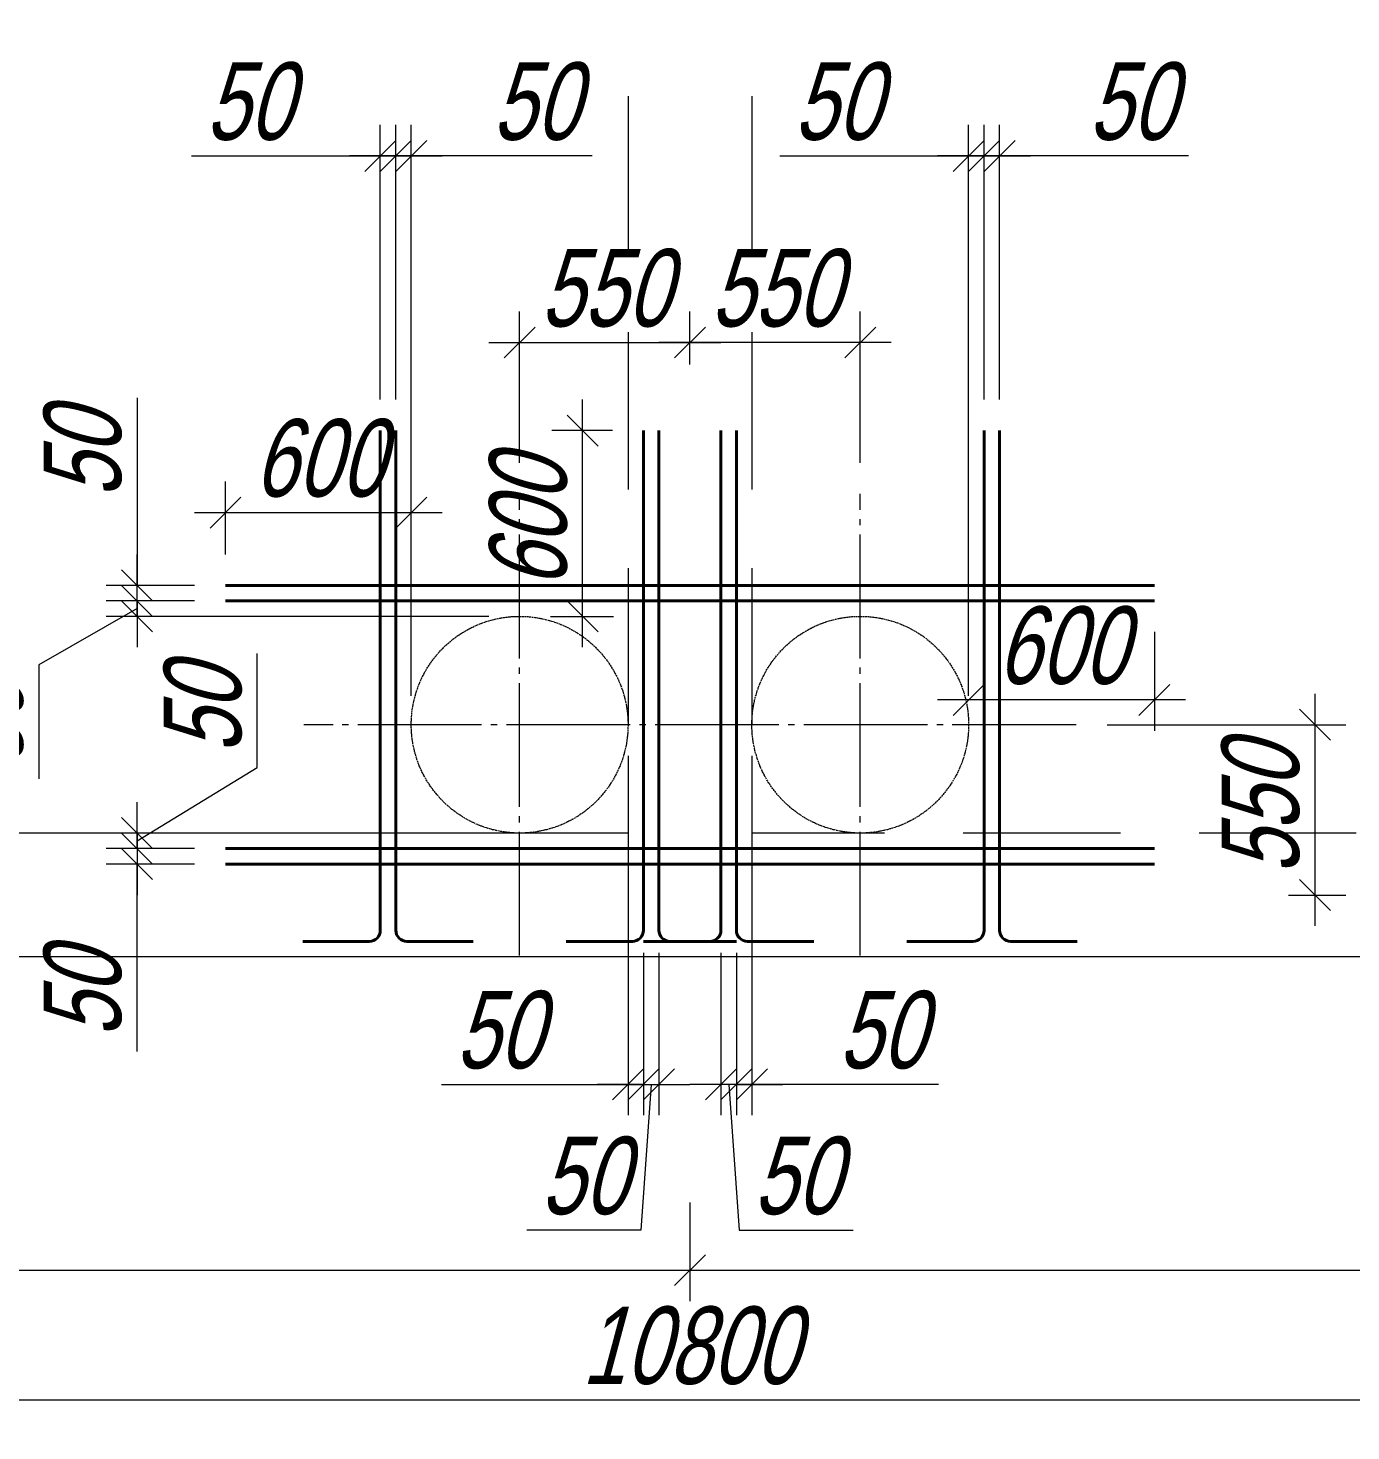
# Model space of a CAD drawing. Header units: millimetres. Extents: x 5929542 to 6152618, y 10240044 to 10382466.
# Drawn here: x 6123019 to 6127291, y 10266817 to 10271348 of the extents above; entities that cross this region are included whole.
import ezdxf

# ---------------------------------------------------------------- set-up
doc = ezdxf.new("R2010")
doc.units = ezdxf.units.MM
doc.header["$PDMODE"] = 35
for name, pattern in [('ACAD_ISO02W100', [15, 12, -3]), ('GOST2.303 5', [24, 20, -1.5, 1, -1.5]), ('осевая', [50.8, 31.75, -6.35, 6.35, -6.35]), ('штриховая', [19.05, 12.7, -6.35])]:
    doc.linetypes.add(name, pattern=pattern)
doc.layers.get('Defpoints').update_dxf_attribs({"color": 253})
for name, color, linetype, lineweight in [('арматура', 7, 'Continuous', 40), ('Оси', 6, 'осевая', 9), ('Построения', 7, 'Continuous', 13), ('Размеры', 172, 'Continuous', 13)]:
    doc.layers.add(name, color=color, linetype=linetype, lineweight=lineweight)
doc.styles.add('GOST 2.304', font='mipgost.ttf', dxfattribs={"width": 0.75, "oblique": 15})
doc.dimstyles.new('SPDS', dxfattribs={"dimtxt": 2.5, "dimasz": 1, "dimexe": 1, "dimexo": 1, "dimgap": 0.5, "dimtad": 1, "dimdec": 0, "dimrnd": 0.001, "dimtxsty": 'GOST 2.304', "dimblk": 'OBLIQUE', "dimcen": 2.5, "dimdle": 1, "dimclrd": 256, "dimclre": 256, "dimclrt": 256, "dimadec": 0, "dimazin": 2, "dimtfac": 0.75, "dimtdec": 0, "dimtmove": 1, "dimatfit": 3, "dimfxl": 1, "dimtolj": 1, "dimlwd": -1, "dimlwe": -1, "dimarcsym": 0})

# ---------------------------------------------------------------- blocks, each defined once
blk = doc.blocks.new('_Oblique')
at = {"color": 0, "linetype": 'ByBlock', "lineweight": -2}
blk.add_line((-0.5, -0.5), (0.5, 0.5), dxfattribs=at)
blk = doc.blocks.new('*D300')
at = {"layer": 'Defpoints', "color": 0, "ltscale": 100, "transparency": 16777216}
for p in [(6119755.5, 10267136.7), (6130556.2, 10267136.7), (6130556.2, 10266917.1)]:
    blk.add_point(p, dxfattribs=at)
at = {"layer": 'Размеры', "ltscale": 100, "transparency": 16777216}
for p, q in [((6119755.5, 10267036.7), (6119755.5, 10266817.1)), ((6130556.2, 10267036.7), (6130556.2, 10266817.1)), ((6119655.5, 10266917.1), (6130656.2, 10266917.1))]:
    blk.add_line(p, q, dxfattribs=at)
at = {"layer": 'Размеры', "ltscale": 100, "transparency": 16777216, "xscale": 100, "yscale": 100, "zscale": 100, "rotation": 180}
blk.add_blockref('_Oblique', (6119755.5, 10266917.1), dxfattribs=at)
at = {"layer": 'Размеры', "ltscale": 100, "transparency": 16777216, "xscale": 100, "yscale": 100, "zscale": 100}
blk.add_blockref('_Oblique', (6130556.2, 10266917.1), dxfattribs=at)
at = {"layer": 'Размеры', "ltscale": 100, "transparency": 16777216, "insert": (6125155.8, 10267092.1), "char_height": 250, "attachment_point": 5, "style": 'GOST 2.304'}
blk.add_mtext('\\A1;10800', dxfattribs=at)
blk = doc.blocks.new('*D301')
at = {"layer": 'Defpoints', "color": 0, "ltscale": 100, "transparency": 16777216}
for p in [(6119755.5, 10267461), (6125156.2, 10267461), (6125156.2, 10267336.4)]:
    blk.add_point(p, dxfattribs=at)
at = {"layer": 'Размеры', "ltscale": 100, "transparency": 16777216}
for p, q in [((6119655.5, 10267336.4), (6125256.2, 10267336.4)), ((6119755.5, 10267361), (6119755.5, 10267236.4)), ((6125156.2, 10267361), (6125156.2, 10267236.4))]:
    blk.add_line(p, q, dxfattribs=at)
at = {"layer": 'Размеры', "ltscale": 100, "transparency": 16777216, "xscale": 100, "yscale": 100, "zscale": 100, "rotation": 180}
blk.add_blockref('_Oblique', (6119755.5, 10267336.4), dxfattribs=at)
at = {"layer": 'Размеры', "ltscale": 100, "transparency": 16777216, "xscale": 100, "yscale": 100, "zscale": 100}
blk.add_blockref('_Oblique', (6125156.2, 10267336.4), dxfattribs=at)
at = {"layer": 'Размеры', "ltscale": 100, "transparency": 16777216, "insert": (6122455.8, 10267511.4), "char_height": 250, "attachment_point": 5, "style": 'GOST 2.304'}
blk.add_mtext('\\A1;5400', dxfattribs=at)
blk = doc.blocks.new('*D302')
at = {"layer": 'Defpoints', "color": 0, "ltscale": 100, "transparency": 16777216}
for p in [(6125156.2, 10267654.7), (6130556.2, 10267654.7), (6130556.2, 10267336.4)]:
    blk.add_point(p, dxfattribs=at)
at = {"layer": 'Размеры', "ltscale": 100, "transparency": 16777216}
for p, q in [((6125156.2, 10267554.7), (6125156.2, 10267236.4)), ((6130556.2, 10267554.7), (6130556.2, 10267236.4)), ((6125056.2, 10267336.4), (6130656.2, 10267336.4))]:
    blk.add_line(p, q, dxfattribs=at)
at = {"layer": 'Размеры', "ltscale": 100, "transparency": 16777216, "xscale": 100, "yscale": 100, "zscale": 100, "rotation": 180}
blk.add_blockref('_Oblique', (6125156.2, 10267336.4), dxfattribs=at)
at = {"layer": 'Размеры', "ltscale": 100, "transparency": 16777216, "xscale": 100, "yscale": 100, "zscale": 100}
blk.add_blockref('_Oblique', (6130556.2, 10267336.4), dxfattribs=at)
at = {"layer": 'Размеры', "ltscale": 100, "transparency": 16777216, "insert": (6127856.2, 10267511.4), "char_height": 250, "attachment_point": 5, "style": 'GOST 2.304'}
blk.add_mtext('\\A1;5400', dxfattribs=at)
blk = doc.blocks.new('*D303')
at = {"layer": 'Defpoints', "color": 0, "ltscale": 100, "transparency": 16777216}
for p in [(6125156.2, 10270332.3), (6125156.2, 10270161.7), (6124606.2, 10269843.7, 45.6)]:
    blk.add_point(p, dxfattribs=at)
at = {"layer": 'Размеры', "ltscale": 100, "transparency": 16777216}
for p, q in [((6124606.2, 10269943.7), (6124606.2, 10270432.3)), ((6125156.2, 10270261.7), (6125156.2, 10270432.3)), ((6124506.2, 10270332.3), (6125256.2, 10270332.3))]:
    blk.add_line(p, q, dxfattribs=at)
at = {"layer": 'Размеры', "ltscale": 100, "transparency": 16777216, "xscale": 100, "yscale": 100, "zscale": 100, "rotation": 180}
blk.add_blockref('_Oblique', (6124606.2, 10270332.3), dxfattribs=at)
at = {"layer": 'Размеры', "ltscale": 100, "transparency": 16777216, "xscale": 100, "yscale": 100, "zscale": 100}
blk.add_blockref('_Oblique', (6125156.2, 10270332.3), dxfattribs=at)
at = {"layer": 'Размеры', "ltscale": 100, "transparency": 16777216, "insert": (6124881.2, 10270507.3), "char_height": 250, "attachment_point": 5, "style": 'GOST 2.304'}
blk.add_mtext('\\A1;550', dxfattribs=at)
blk = doc.blocks.new('*D304')
at = {"layer": 'Defpoints', "color": 0, "ltscale": 100, "transparency": 16777216}
for p in [(6125156.2, 10270332.3), (6125156.2, 10270161.7), (6125706.2, 10269843.7, 45.6)]:
    blk.add_point(p, dxfattribs=at)
at = {"layer": 'Размеры', "ltscale": 100, "transparency": 16777216}
for p, q in [((6125156.2, 10270261.7), (6125156.2, 10270432.3)), ((6125706.2, 10269943.7), (6125706.2, 10270432.3)), ((6125806.2, 10270332.3), (6125056.2, 10270332.3))]:
    blk.add_line(p, q, dxfattribs=at)
at = {"layer": 'Размеры', "ltscale": 100, "transparency": 16777216, "xscale": 100, "yscale": 100, "zscale": 100, "rotation": 180}
blk.add_blockref('_Oblique', (6125156.2, 10270332.3), dxfattribs=at)
at = {"layer": 'Размеры', "ltscale": 100, "transparency": 16777216, "xscale": 100, "yscale": 100, "zscale": 100}
blk.add_blockref('_Oblique', (6125706.2, 10270332.3), dxfattribs=at)
at = {"layer": 'Размеры', "ltscale": 100, "transparency": 16777216, "insert": (6125431.2, 10270507.3), "char_height": 250, "attachment_point": 5, "style": 'GOST 2.304'}
blk.add_mtext('\\A1;550', dxfattribs=at)
blk = doc.blocks.new('*D305')
at = {"layer": 'Defpoints', "color": 0, "ltscale": 100, "transparency": 16777216}
for p in [(6126403.5, 10269097.9, 100), (6126989.5, 10268547.9), (6127174.7, 10268547.9)]:
    blk.add_point(p, dxfattribs=at)
at = {"layer": 'Размеры', "ltscale": 100, "transparency": 16777216}
for p, q in [((6127174.7, 10269197.9), (6127174.7, 10268447.9)), ((6126503.5, 10269097.9), (6127274.7, 10269097.9)), ((6127089.5, 10268547.9), (6127274.7, 10268547.9))]:
    blk.add_line(p, q, dxfattribs=at)
at = {"layer": 'Размеры', "ltscale": 100, "transparency": 16777216, "xscale": 100, "yscale": 100, "zscale": 100}
for p, rotation in [((6127174.7, 10269097.9), 90), ((6127174.7, 10268547.9), 270)]:
    blk.add_blockref('_Oblique', p, dxfattribs=dict(at, rotation=rotation))
at = {"layer": 'Размеры', "ltscale": 100, "transparency": 16777216, "insert": (6126999.7, 10268822.9), "char_height": 250, "attachment_point": 5, "rotation": 90, "style": 'GOST 2.304'}
blk.add_mtext('\\A1;550', dxfattribs=at)
blk = doc.blocks.new('*D306')
at = {"layer": 'Defpoints', "color": 0, "ltscale": 100, "transparency": 16777216}
for p in [(6126106.2, 10270935.1), (6126106.2, 10270047.9), (6126156.2, 10270047.9)]:
    blk.add_point(p, dxfattribs=at)
at = {"layer": 'Размеры', "ltscale": 100, "transparency": 16777216}
for p, q in [((6126106.2, 10270147.9), (6126106.2, 10271035.1)), ((6126156.2, 10270147.9), (6126156.2, 10271035.1)), ((6126106.2, 10270935.1), (6126006.2, 10270935.1)), ((6126156.2, 10270935.1), (6126106.2, 10270935.1)), ((6126156.2, 10270935.1), (6126106.2, 10270935.1)), ((6126156.2, 10270935.1), (6126256.2, 10270935.1)), ((6126765.9, 10270935.1), (6126156.2, 10270935.1))]:
    blk.add_line(p, q, dxfattribs=at)
at = {"layer": 'Размеры', "ltscale": 100, "transparency": 16777216, "xscale": 100, "yscale": 100, "zscale": 100}
blk.add_blockref('_Oblique', (6126106.2, 10270935.1), dxfattribs=at)
at = {"layer": 'Размеры', "ltscale": 100, "transparency": 16777216, "xscale": 100, "yscale": 100, "zscale": 100, "rotation": 180}
blk.add_blockref('_Oblique', (6126156.2, 10270935.1), dxfattribs=at)
at = {"layer": 'Размеры', "ltscale": 100, "transparency": 16777216, "insert": (6126581.9, 10271110.1), "char_height": 250, "attachment_point": 5, "style": 'GOST 2.304'}
blk.add_mtext('\\A1;50', dxfattribs=at)
blk = doc.blocks.new('*D307')
at = {"layer": 'Defpoints', "color": 0, "ltscale": 100, "transparency": 16777216}
for p in [(6126106.2, 10270935.1), (6126106.2, 10270047.9), (6126056.1, 10269090.7)]:
    blk.add_point(p, dxfattribs=at)
at = {"layer": 'Размеры', "ltscale": 100, "transparency": 16777216}
for p, q in [((6126056.1, 10269190.7), (6126056.1, 10271035.1)), ((6126106.2, 10270147.9), (6126106.2, 10271035.1)), ((6125446.2, 10270935.1), (6126056.1, 10270935.1)), ((6126056.1, 10270935.1), (6125956.1, 10270935.1)), ((6126056.1, 10270935.1), (6126106.2, 10270935.1)), ((6126056.1, 10270935.1), (6126106.2, 10270935.1)), ((6126106.2, 10270935.1), (6126206.2, 10270935.1))]:
    blk.add_line(p, q, dxfattribs=at)
at = {"layer": 'Размеры', "ltscale": 100, "transparency": 16777216, "xscale": 100, "yscale": 100, "zscale": 100}
blk.add_blockref('_Oblique', (6126056.1, 10270935.1), dxfattribs=at)
at = {"layer": 'Размеры', "ltscale": 100, "transparency": 16777216, "xscale": 100, "yscale": 100, "zscale": 100, "rotation": 180}
blk.add_blockref('_Oblique', (6126106.2, 10270935.1), dxfattribs=at)
at = {"layer": 'Размеры', "ltscale": 100, "transparency": 16777216, "insert": (6125630.2, 10271110.1), "char_height": 250, "attachment_point": 5, "style": 'GOST 2.304'}
blk.add_mtext('\\A1;50', dxfattribs=at)
blk = doc.blocks.new('*D308')
at = {"layer": 'Defpoints', "color": 0, "ltscale": 100, "transparency": 16777216}
for p in [(6124206.2, 10270935.1), (6124156.2, 10270047.9), (6124206.2, 10270047.9)]:
    blk.add_point(p, dxfattribs=at)
at = {"layer": 'Размеры', "ltscale": 100, "transparency": 16777216}
for p, q in [((6124156.2, 10270147.9), (6124156.2, 10271035.1)), ((6124206.2, 10270147.9), (6124206.2, 10271035.1)), ((6123546.5, 10270935.1), (6124156.2, 10270935.1)), ((6124156.2, 10270935.1), (6124056.2, 10270935.1)), ((6124156.2, 10270935.1), (6124206.2, 10270935.1)), ((6124156.2, 10270935.1), (6124206.2, 10270935.1)), ((6124206.2, 10270935.1), (6124306.2, 10270935.1))]:
    blk.add_line(p, q, dxfattribs=at)
at = {"layer": 'Размеры', "ltscale": 100, "transparency": 16777216, "xscale": 100, "yscale": 100, "zscale": 100}
blk.add_blockref('_Oblique', (6124156.2, 10270935.1), dxfattribs=at)
at = {"layer": 'Размеры', "ltscale": 100, "transparency": 16777216, "xscale": 100, "yscale": 100, "zscale": 100, "rotation": 180}
blk.add_blockref('_Oblique', (6124206.2, 10270935.1), dxfattribs=at)
at = {"layer": 'Размеры', "ltscale": 100, "transparency": 16777216, "insert": (6123730.5, 10271110.1), "char_height": 250, "attachment_point": 5, "style": 'GOST 2.304'}
blk.add_mtext('\\A1;50', dxfattribs=at)
blk = doc.blocks.new('*D309')
at = {"layer": 'Defpoints', "color": 0, "ltscale": 100, "transparency": 16777216}
for p in [(6124206.2, 10270935.1), (6124206.2, 10270047.9), (6124256.3, 10269090.7)]:
    blk.add_point(p, dxfattribs=at)
at = {"layer": 'Размеры', "ltscale": 100, "transparency": 16777216}
for p, q in [((6124206.2, 10270147.9), (6124206.2, 10271035.1)), ((6124256.3, 10269190.7), (6124256.3, 10271035.1)), ((6124206.2, 10270935.1), (6124106.2, 10270935.1)), ((6124256.3, 10270935.1), (6124206.2, 10270935.1)), ((6124256.3, 10270935.1), (6124206.2, 10270935.1)), ((6124256.3, 10270935.1), (6124356.3, 10270935.1)), ((6124840.4, 10270935.1), (6124256.3, 10270935.1))]:
    blk.add_line(p, q, dxfattribs=at)
at = {"layer": 'Размеры', "ltscale": 100, "transparency": 16777216, "xscale": 100, "yscale": 100, "zscale": 100}
blk.add_blockref('_Oblique', (6124206.2, 10270935.1), dxfattribs=at)
at = {"layer": 'Размеры', "ltscale": 100, "transparency": 16777216, "xscale": 100, "yscale": 100, "zscale": 100, "rotation": 180}
blk.add_blockref('_Oblique', (6124256.3, 10270935.1), dxfattribs=at)
at = {"layer": 'Размеры', "ltscale": 100, "transparency": 16777216, "insert": (6124656.4, 10271110.1), "char_height": 250, "attachment_point": 5, "style": 'GOST 2.304'}
blk.add_mtext('\\A1;50', dxfattribs=at)
blk = doc.blocks.new('*D310')
at = {"layer": 'Defpoints', "color": 0, "ltscale": 100, "transparency": 16777216}
for p in [(6124956.2, 10269097.9), (6125006.2, 10268461.6), (6125006.2, 10267936.4)]:
    blk.add_point(p, dxfattribs=at)
at = {"layer": 'Размеры', "ltscale": 100, "transparency": 16777216}
for p, q in [((6124956.2, 10268997.9), (6124956.2, 10267836.4)), ((6125006.2, 10268361.6), (6125006.2, 10267836.4)), ((6124354, 10267936.4), (6124956.2, 10267936.4)), ((6124956.2, 10267936.4), (6124856.2, 10267936.4)), ((6124956.2, 10267936.4), (6125006.2, 10267936.4)), ((6124956.2, 10267936.4), (6125006.2, 10267936.4)), ((6125006.2, 10267936.4), (6125106.2, 10267936.4))]:
    blk.add_line(p, q, dxfattribs=at)
at = {"layer": 'Размеры', "ltscale": 100, "transparency": 16777216, "xscale": 100, "yscale": 100, "zscale": 100}
blk.add_blockref('_Oblique', (6124956.2, 10267936.4), dxfattribs=at)
at = {"layer": 'Размеры', "ltscale": 100, "transparency": 16777216, "xscale": 100, "yscale": 100, "zscale": 100, "rotation": 180}
blk.add_blockref('_Oblique', (6125006.2, 10267936.4), dxfattribs=at)
at = {"layer": 'Размеры', "ltscale": 100, "transparency": 16777216, "insert": (6124538, 10268111.4), "char_height": 250, "attachment_point": 5, "style": 'GOST 2.304'}
blk.add_mtext('\\A1;50', dxfattribs=at)
blk = doc.blocks.new('*D311')
at = {"layer": 'Defpoints', "color": 0, "ltscale": 100, "transparency": 16777216}
for p in [(6125006.2, 10268461.6), (6125056.2, 10268461.6), (6125056.2, 10267936.4)]:
    blk.add_point(p, dxfattribs=at)
at = {"layer": 'Размеры', "ltscale": 100, "transparency": 16777216}
for p, q in [((6125006.2, 10268361.6), (6125006.2, 10267836.4)), ((6125056.2, 10268361.6), (6125056.2, 10267836.4)), ((6125006.2, 10267936.4), (6124906.2, 10267936.4)), ((6125031.2, 10267936.4), (6124997, 10267465.4)), ((6125006.2, 10267936.4), (6125056.2, 10267936.4)), ((6125006.2, 10267936.4), (6125056.2, 10267936.4)), ((6125056.2, 10267936.4), (6125156.2, 10267936.4)), ((6124997, 10267465.4), (6124629, 10267465.4))]:
    blk.add_line(p, q, dxfattribs=at)
at = {"layer": 'Размеры', "ltscale": 100, "transparency": 16777216, "xscale": 100, "yscale": 100, "zscale": 100}
blk.add_blockref('_Oblique', (6125006.2, 10267936.4), dxfattribs=at)
at = {"layer": 'Размеры', "ltscale": 100, "transparency": 16777216, "xscale": 100, "yscale": 100, "zscale": 100, "rotation": 180}
blk.add_blockref('_Oblique', (6125056.2, 10267936.4), dxfattribs=at)
at = {"layer": 'Размеры', "ltscale": 100, "transparency": 16777216, "insert": (6124813, 10267640.4), "char_height": 250, "attachment_point": 5, "style": 'GOST 2.304'}
blk.add_mtext('\\A1;50', dxfattribs=at)
blk = doc.blocks.new('*D312')
at = {"layer": 'Defpoints', "color": 0, "ltscale": 100, "transparency": 16777216}
for p in [(6125356.2, 10269097.9), (6125306.2, 10268461.6), (6125306.2, 10267936.4)]:
    blk.add_point(p, dxfattribs=at)
at = {"layer": 'Размеры', "ltscale": 100, "transparency": 16777216}
for p, q in [((6125356.2, 10268997.9), (6125356.2, 10267836.4)), ((6125306.2, 10268361.6), (6125306.2, 10267836.4)), ((6125306.2, 10267936.4), (6125206.2, 10267936.4)), ((6125356.2, 10267936.4), (6125306.2, 10267936.4)), ((6125356.2, 10267936.4), (6125306.2, 10267936.4)), ((6125356.2, 10267936.4), (6125456.2, 10267936.4)), ((6125958.4, 10267936.4), (6125356.2, 10267936.4))]:
    blk.add_line(p, q, dxfattribs=at)
at = {"layer": 'Размеры', "ltscale": 100, "transparency": 16777216, "xscale": 100, "yscale": 100, "zscale": 100}
blk.add_blockref('_Oblique', (6125306.2, 10267936.4), dxfattribs=at)
at = {"layer": 'Размеры', "ltscale": 100, "transparency": 16777216, "xscale": 100, "yscale": 100, "zscale": 100, "rotation": 180}
blk.add_blockref('_Oblique', (6125356.2, 10267936.4), dxfattribs=at)
at = {"layer": 'Размеры', "ltscale": 100, "transparency": 16777216, "insert": (6125774.4, 10268111.4), "char_height": 250, "attachment_point": 5, "style": 'GOST 2.304'}
blk.add_mtext('\\A1;50', dxfattribs=at)
blk = doc.blocks.new('*D313')
at = {"layer": 'Defpoints', "color": 0, "ltscale": 100, "transparency": 16777216}
for p in [(6125256.2, 10268461.6), (6125306.2, 10268461.6), (6125256.2, 10267936.4)]:
    blk.add_point(p, dxfattribs=at)
at = {"layer": 'Размеры', "ltscale": 100, "transparency": 16777216}
for p, q in [((6125256.2, 10268361.6), (6125256.2, 10267836.4)), ((6125306.2, 10268361.6), (6125306.2, 10267836.4)), ((6125256.2, 10267936.4), (6125156.2, 10267936.4)), ((6125306.2, 10267936.4), (6125256.2, 10267936.4)), ((6125306.2, 10267936.4), (6125256.2, 10267936.4)), ((6125281.2, 10267936.4), (6125315.4, 10267465.4)), ((6125306.2, 10267936.4), (6125406.2, 10267936.4)), ((6125315.4, 10267465.4), (6125683.4, 10267465.4))]:
    blk.add_line(p, q, dxfattribs=at)
at = {"layer": 'Размеры', "ltscale": 100, "transparency": 16777216, "xscale": 100, "yscale": 100, "zscale": 100}
blk.add_blockref('_Oblique', (6125256.2, 10267936.4), dxfattribs=at)
at = {"layer": 'Размеры', "ltscale": 100, "transparency": 16777216, "xscale": 100, "yscale": 100, "zscale": 100, "rotation": 180}
blk.add_blockref('_Oblique', (6125306.2, 10267936.4), dxfattribs=at)
at = {"layer": 'Размеры', "ltscale": 100, "transparency": 16777216, "insert": (6125499.4, 10267640.4), "char_height": 250, "attachment_point": 5, "style": 'GOST 2.304'}
blk.add_mtext('\\A1;50', dxfattribs=at)
blk = doc.blocks.new('*D314')
at = {"layer": 'Defpoints', "color": 0, "ltscale": 100, "transparency": 16777216}
for p in [(6123370.7, 10269497.9), (6123656.2, 10269497.9), (6124606.2, 10269447.9, 21.4)]:
    blk.add_point(p, dxfattribs=at)
at = {"layer": 'Размеры', "ltscale": 100, "transparency": 16777216}
for p, q in [((6123370.7, 10269497.9), (6123370.7, 10269597.9)), ((6123556.2, 10269497.9), (6123270.7, 10269497.9)), ((6123370.7, 10269447.9), (6123370.7, 10269497.9)), ((6123370.7, 10269447.9), (6123370.7, 10269497.9)), ((6123370.7, 10269472.9), (6123053.3, 10269291.1)), ((6124506.2, 10269447.9), (6123270.7, 10269447.9)), ((6123370.7, 10269447.9), (6123370.7, 10269347.9)), ((6123053.3, 10269291.1), (6123053.3, 10268923.1))]:
    blk.add_line(p, q, dxfattribs=at)
at = {"layer": 'Размеры', "ltscale": 100, "transparency": 16777216, "xscale": 100, "yscale": 100, "zscale": 100}
for p, rotation in [((6123370.7, 10269497.9), 270), ((6123370.7, 10269447.9), 90)]:
    blk.add_blockref('_Oblique', p, dxfattribs=dict(at, rotation=rotation))
at = {"layer": 'Размеры', "ltscale": 100, "transparency": 16777216, "insert": (6122878.3, 10269107.1), "char_height": 250, "attachment_point": 5, "rotation": 90, "style": 'GOST 2.304'}
blk.add_mtext('\\A1;50', dxfattribs=at)
blk = doc.blocks.new('*D315')
at = {"layer": 'Defpoints', "color": 0, "ltscale": 100, "transparency": 16777216}
for p in [(6123370.7, 10269547.9), (6123656.2, 10269547.9), (6123656.2, 10269497.9)]:
    blk.add_point(p, dxfattribs=at)
at = {"layer": 'Размеры', "ltscale": 100, "transparency": 16777216}
for p, q in [((6123370.7, 10270153.3), (6123370.7, 10269547.9)), ((6123370.7, 10269547.9), (6123370.7, 10269647.9)), ((6123556.2, 10269547.9), (6123270.7, 10269547.9)), ((6123370.7, 10269497.9), (6123370.7, 10269547.9)), ((6123370.7, 10269497.9), (6123370.7, 10269547.9)), ((6123556.2, 10269497.9), (6123270.7, 10269497.9)), ((6123370.7, 10269497.9), (6123370.7, 10269397.9))]:
    blk.add_line(p, q, dxfattribs=at)
at = {"layer": 'Размеры', "ltscale": 100, "transparency": 16777216, "xscale": 100, "yscale": 100, "zscale": 100}
for p, rotation in [((6123370.7, 10269547.9), 270), ((6123370.7, 10269497.9), 90)]:
    blk.add_blockref('_Oblique', p, dxfattribs=dict(at, rotation=rotation))
at = {"layer": 'Размеры', "ltscale": 100, "transparency": 16777216, "insert": (6123195.7, 10269969.3), "char_height": 250, "attachment_point": 5, "rotation": 90, "style": 'GOST 2.304'}
blk.add_mtext('\\A1;50', dxfattribs=at)
blk = doc.blocks.new('*D316')
at = {"layer": 'Defpoints', "color": 0, "ltscale": 100, "transparency": 16777216}
for p in [(6124606.2, 10268747.9, 21.4), (6123370.7, 10268697.9), (6123656.2, 10268697.9)]:
    blk.add_point(p, dxfattribs=at)
at = {"layer": 'Размеры', "ltscale": 100, "transparency": 16777216}
for p, q in [((6123758.8, 10268959.3), (6123758.8, 10269327.4)), ((6123370.7, 10268722.9), (6123758.8, 10268959.3)), ((6123370.7, 10268747.9), (6123370.7, 10268847.9)), ((6124506.2, 10268747.9), (6123270.7, 10268747.9)), ((6123370.7, 10268747.9), (6123370.7, 10268697.9)), ((6123370.7, 10268747.9), (6123370.7, 10268697.9)), ((6123556.2, 10268697.9), (6123270.7, 10268697.9)), ((6123370.7, 10268697.9), (6123370.7, 10268597.9))]:
    blk.add_line(p, q, dxfattribs=at)
at = {"layer": 'Размеры', "ltscale": 100, "transparency": 16777216, "xscale": 100, "yscale": 100, "zscale": 100}
for p, rotation in [((6123370.7, 10268747.9), 270), ((6123370.7, 10268697.9), 90)]:
    blk.add_blockref('_Oblique', p, dxfattribs=dict(at, rotation=rotation))
at = {"layer": 'Размеры', "ltscale": 100, "transparency": 16777216, "insert": (6123583.8, 10269143.3), "char_height": 250, "attachment_point": 5, "rotation": 90, "style": 'GOST 2.304'}
blk.add_mtext('\\A1;50', dxfattribs=at)
blk = doc.blocks.new('*D317')
at = {"layer": 'Defpoints', "color": 0, "ltscale": 100, "transparency": 16777216}
for p in [(6123656.2, 10268697.9), (6123370.7, 10268647.9), (6123656.2, 10268647.9)]:
    blk.add_point(p, dxfattribs=at)
at = {"layer": 'Размеры', "ltscale": 100, "transparency": 16777216}
for p, q in [((6123370.7, 10268697.9), (6123370.7, 10268797.9)), ((6123556.2, 10268697.9), (6123270.7, 10268697.9)), ((6123370.7, 10268697.9), (6123370.7, 10268647.9)), ((6123370.7, 10268697.9), (6123370.7, 10268647.9)), ((6123556.2, 10268647.9), (6123270.7, 10268647.9)), ((6123370.7, 10268647.9), (6123370.7, 10268547.9)), ((6123370.7, 10268042.5), (6123370.7, 10268647.9))]:
    blk.add_line(p, q, dxfattribs=at)
at = {"layer": 'Размеры', "ltscale": 100, "transparency": 16777216, "xscale": 100, "yscale": 100, "zscale": 100}
for p, rotation in [((6123370.7, 10268697.9), 270), ((6123370.7, 10268647.9), 90)]:
    blk.add_blockref('_Oblique', p, dxfattribs=dict(at, rotation=rotation))
at = {"layer": 'Размеры', "ltscale": 100, "transparency": 16777216, "insert": (6123195.7, 10268226.5), "char_height": 250, "attachment_point": 5, "rotation": 90, "style": 'GOST 2.304'}
blk.add_mtext('\\A1;50', dxfattribs=at)
blk = doc.blocks.new('*D376')
at = {"layer": 'Defpoints', "color": 0, "ltscale": 100, "transparency": 16777216}
for p in [(6126656.2, 10269497.9), (6126056.1, 10269178), (6126056.1, 10269090.7)]:
    blk.add_point(p, dxfattribs=at)
at = {"layer": 'Размеры', "ltscale": 100, "transparency": 16777216}
for p, q in [((6126656.2, 10269397.9), (6126656.2, 10269078)), ((6126056.1, 10269190.7), (6126056.1, 10269278)), ((6126756.2, 10269178), (6125956.1, 10269178))]:
    blk.add_line(p, q, dxfattribs=at)
at = {"layer": 'Размеры', "ltscale": 100, "transparency": 16777216, "xscale": 100, "yscale": 100, "zscale": 100, "rotation": 180}
blk.add_blockref('_Oblique', (6126056.1, 10269178), dxfattribs=at)
at = {"layer": 'Размеры', "ltscale": 100, "transparency": 16777216, "xscale": 100, "yscale": 100, "zscale": 100}
blk.add_blockref('_Oblique', (6126656.2, 10269178), dxfattribs=at)
at = {"layer": 'Размеры', "ltscale": 100, "transparency": 16777216, "insert": (6126356.2, 10269353), "char_height": 250, "attachment_point": 5, "style": 'GOST 2.304'}
blk.add_mtext('\\A1;600', dxfattribs=at)
blk = doc.blocks.new('*D377')
at = {"layer": 'Defpoints', "color": 0, "ltscale": 100, "transparency": 16777216}
for p in [(6124256.2, 10269783.1), (6123656.2, 10269547.9), (6124256.2, 10269097.9)]:
    blk.add_point(p, dxfattribs=at)
at = {"layer": 'Размеры', "ltscale": 100, "transparency": 16777216}
for p, q in [((6123656.2, 10269647.9), (6123656.2, 10269883.1)), ((6124256.2, 10269197.9), (6124256.2, 10269883.1)), ((6123556.2, 10269783.1), (6124356.2, 10269783.1))]:
    blk.add_line(p, q, dxfattribs=at)
at = {"layer": 'Размеры', "ltscale": 100, "transparency": 16777216, "xscale": 100, "yscale": 100, "zscale": 100, "rotation": 180}
blk.add_blockref('_Oblique', (6123656.2, 10269783.1), dxfattribs=at)
at = {"layer": 'Размеры', "ltscale": 100, "transparency": 16777216, "xscale": 100, "yscale": 100, "zscale": 100}
blk.add_blockref('_Oblique', (6124256.2, 10269783.1), dxfattribs=at)
at = {"layer": 'Размеры', "ltscale": 100, "transparency": 16777216, "insert": (6123956.2, 10269958.1), "char_height": 250, "attachment_point": 5, "style": 'GOST 2.304'}
blk.add_mtext('\\A1;600', dxfattribs=at)
blk = doc.blocks.new('*D378')
at = {"layer": 'Defpoints', "color": 0, "ltscale": 100, "transparency": 16777216}
for p in [(6124809.6, 10270047.9), (6125006.2, 10270047.9), (6124606.2, 10269447.9)]:
    blk.add_point(p, dxfattribs=at)
at = {"layer": 'Размеры', "ltscale": 100, "transparency": 16777216}
for p, q in [((6124809.6, 10269347.9), (6124809.6, 10270147.9)), ((6124906.2, 10270047.9), (6124709.6, 10270047.9)), ((6124706.2, 10269447.9), (6124909.6, 10269447.9))]:
    blk.add_line(p, q, dxfattribs=at)
at = {"layer": 'Размеры', "ltscale": 100, "transparency": 16777216, "xscale": 100, "yscale": 100, "zscale": 100}
for p, rotation in [((6124809.6, 10270047.9), 90), ((6124809.6, 10269447.9), 270)]:
    blk.add_blockref('_Oblique', p, dxfattribs=dict(at, rotation=rotation))
at = {"layer": 'Размеры', "ltscale": 100, "transparency": 16777216, "insert": (6124634.6, 10269747.9), "char_height": 250, "attachment_point": 5, "rotation": 90, "style": 'GOST 2.304'}
blk.add_mtext('\\A1;600', dxfattribs=at)

msp = doc.modelspace()

# ---------------------------------------------------------------- linework, layer by layer
at = {"layer": 'арматура', "ltscale": 100}
for p, q in [((6126656.19192, 10269547.94097), (6123656.19192, 10269547.94097)), ((6126656.19192, 10269497.94097), (6123656.19192, 10269497.94097)), ((6126656.19192, 10268697.94097), (6123656.19192, 10268697.94097)), ((6126656.19192, 10268647.94097), (6123656.19192, 10268647.94097))]:
    msp.add_line(p, q, dxfattribs=at)
for points in [[(6124156.19192, 10270047.94097), (6124156.19192, 10268433.94097, -0.4142135624), (6124120.19192, 10268397.94097), (6123906.24909, 10268397.94097)], [(6124206.19192, 10270047.94097), (6124206.19192, 10268433.94097, 0.4142135624), (6124242.19192, 10268397.94097), (6124456.13475, 10268397.94097)], [(6125006.19192, 10270047.94097), (6125006.19192, 10268433.94097, -0.4142135624), (6124970.19192, 10268397.94097), (6124756.24909, 10268397.94097)], [(6125256.19192, 10270047.94097), (6125256.19192, 10268433.94097, -0.4142135624), (6125220.19192, 10268397.94097), (6125006.24909, 10268397.94097)], [(6125056.19192, 10270047.94097), (6125056.19192, 10268433.94097, 0.4142135624), (6125092.19192, 10268397.94097), (6125306.13475, 10268397.94097)], [(6125306.19192, 10270047.94097), (6125306.19192, 10268433.94097, 0.4142135624), (6125342.19192, 10268397.94097), (6125556.13475, 10268397.94097)], [(6126106.19192, 10270047.94097), (6126106.19192, 10268433.94097, -0.4142135624), (6126070.19192, 10268397.94097), (6125856.24909, 10268397.94097)], [(6126156.19192, 10270047.94097), (6126156.19192, 10268433.94097, 0.4142135624), (6126192.19192, 10268397.94097), (6126406.13475, 10268397.94097)]]:
    msp.add_lwpolyline(points, format="xyb", dxfattribs=at)
at = {"layer": 'Оси', "linetype": 'GOST2.303 5', "ltscale": 20}
for p, q in [((6124606.19192, 10268352.21878, -45.55818), (6124606.19192, 10269843.66317, 45.55818)), ((6125706.19192, 10268352.21878, -45.55818), (6125706.19192, 10269843.66317, 45.55818)), ((6126403.47778, 10269097.94097, 100), (6123908.90606, 10269097.94097, -100))]:
    msp.add_line(p, q, dxfattribs=at)
at = {"layer": 'Построения', "linetype": 'штриховая', "ltscale": 40}
for p, q in [((6124955.84011, 10278747.94097), (6124956.19192, 10268747.94097)), ((6125355.84011, 10278747.94097), (6125356.19192, 10268747.94097))]:
    msp.add_line(p, q, dxfattribs=at)
at = {"layer": 'Построения', "ltscale": 100}
msp.add_lwpolyline([(6119555.48831, 10279147.94097), (6130756.19192, 10279147.94097), (6130756.19192, 10268347.94097), (6119555.48831, 10268347.94097)], close=True, dxfattribs=at)
at = {"layer": 'Построения', "linetype": 'штриховая', "ltscale": 40}
for points in [[(6124956.19192, 10268747.94097), (6119955.48831, 10268747.94097), (6119955.48831, 10278747.94097), (6124955.84011, 10278747.94097)], [(6125355.84011, 10278747.94097), (6130356.19192, 10278747.94097), (6130356.19192, 10268747.94097), (6125356.19192, 10268747.94097)]]:
    msp.add_lwpolyline(points, dxfattribs=at)
at = {"layer": 'Построения', "color": 1, "linetype": 'ACAD_ISO02W100', "ltscale": 0.5}
for centre in [(6124606.19192, 10269097.94097), (6125706.19192, 10269097.94097)]:
    msp.add_circle(centre, 350, dxfattribs=at)

# ---------------------------------------------------------------- dimensions: what is measured, and where the dimension line sits
at = {"layer": 'Размеры', "ltscale": 100}
for base, p1, p2, angle, picture, middle in [((6124206.19192, 10270935.07789), (6124156.19192, 10270047.94097), (6124206.19192, 10270047.94097), 180, '*D308', (6123730.51704, 10270963.13281)), ((6124206.19192, 10270935.07789), (6124256.2678, 10269090.65319), (6124206.19192, 10270047.94097), 180, '*D309', (6124656.35022, 10270909.80262)), ((6123370.72918, 10269547.94097), (6123656.19192, 10269497.94097), (6123656.19192, 10269547.94097), 90, '*D315', (6123413.06241, 10269969.34028)), ((6123370.72918, 10269497.94097), (6124606.19192, 10269447.94097, 21.38245), (6123656.19192, 10269497.94097), 90, '*D314', (6123053.34659, 10269241.10249)), ((6123370.72918, 10268697.94097), (6124606.19192, 10268747.94097, 21.38245), (6123656.19192, 10268697.94097), 270, '*D316', (6123758.81743, 10269009.34206)), ((6125306.19192, 10267936.4165), (6125356.19192, 10269097.94097), (6125306.19192, 10268461.60164), 180, '*D312', (6125774.37388, 10268026.6838)), ((6123370.72918, 10268647.94097), (6123656.19192, 10268697.94097), (6123656.19192, 10268647.94097), 270, '*D317', (6123413.06241, 10268226.54167)), ((6125256.19192, 10267936.4165), (6125306.19192, 10268461.60164), (6125256.19192, 10268461.60164), 180, '*D313', (6125365.39108, 10267465.44444))]:
    dim = msp.add_linear_dim(base=base, p1=p1, p2=p2, angle=angle, dimstyle='SPDS', override={"dimscale": 100, "dimrnd": 5}, dxfattribs=at)
    dim.commit()
    dim.dimension.update_dxf_attribs({"geometry": picture, "text_midpoint": middle, "dimtype": 160})
for base, p1, p2, picture, middle in [((6126106.19192, 10270935.07789), (6126056.11604, 10269090.65319), (6126106.19192, 10270047.94097), '*D307', (6125630.24761, 10270992.20563)), ((6126106.19192, 10270935.07789), (6126156.19192, 10270047.94097), (6126106.19192, 10270047.94097), '*D306', (6126581.8668, 10270963.13281)), ((6125006.19192, 10267936.4165), (6124956.19192, 10269097.94097), (6125006.19192, 10268461.60164), '*D310', (6124538.00997, 10268026.6838)), ((6125056.19192, 10267936.4165), (6125006.19192, 10268461.60164), (6125056.19192, 10268461.60164), '*D311', (6124946.99277, 10267465.44444))]:
    dim = msp.add_linear_dim(base=base, p1=p1, p2=p2, dimstyle='SPDS', override={"dimscale": 100, "dimrnd": 5}, dxfattribs=at)
    dim.commit()
    dim.dimension.update_dxf_attribs({"geometry": picture, "text_midpoint": middle, "dimtype": 160})
for base, p1, p2, override, picture, middle in [((6125156.19192, 10270332.2925), (6124606.19192, 10269843.66317, 45.55818), (6125156.19192, 10270161.72359), {"dimscale": 100, "dimrnd": 5}, '*D303', (6124881.19192, 10270507.2925)), ((6125156.19192, 10270332.2925), (6125706.19192, 10269843.66317, 45.55818), (6125156.19192, 10270161.72359), {"dimscale": 100, "dimrnd": 5}, '*D304', (6125431.19192, 10270507.2925)), ((6124256.19192, 10269783.08936), (6123656.19192, 10269547.94097), (6124256.19192, 10269097.94097), {"dimscale": 100, "dimrnd": 5}, '*D377', (6123956.19192, 10269958.08936)), ((6126056.11604, 10269177.98662), (6126656.19192, 10269497.94097), (6126056.11604, 10269090.65319), {"dimscale": 100, "dimrnd": 5}, '*D376', (6126356.15398, 10269352.98662)), ((6125156.19192, 10267336.4275), (6119755.48831, 10267460.99767), (6125156.19192, 10267460.99767), {"dimscale": 100, "dimlfac": 1, "dimrnd": 5, "dimtxsty": 'GOST 2.304', "dimtolj": 1}, '*D301', (6122455.84011, 10267511.4275)), ((6130556.19192, 10267336.4275), (6125156.19192, 10267654.70912), (6130556.19192, 10267654.70912), {"dimscale": 100, "dimlfac": 1, "dimrnd": 5, "dimtxsty": 'GOST 2.304', "dimtolj": 1}, '*D302', (6127856.19192, 10267511.4275)), ((6130556.19192, 10266917.11676), (6119755.48831, 10267136.65818), (6130556.19192, 10267136.65818), {"dimscale": 100, "dimlfac": 1, "dimrnd": 5, "dimtxsty": 'GOST 2.304', "dimtolj": 1}, '*D300', (6125155.84011, 10267092.11676))]:
    dim = msp.add_linear_dim(base=base, p1=p1, p2=p2, dimstyle='SPDS', override=override, dxfattribs=at)
    dim.commit()
    dim.dimension.update_dxf_attribs({"geometry": picture, "text_midpoint": middle})
for base, p1, p2, picture, middle in [((6124809.58764, 10270047.94097), (6124606.19192, 10269447.94097), (6125006.19192, 10270047.94097), '*D378', (6124634.58764, 10269747.94097)), ((6127174.74961, 10268547.94097), (6126403.47778, 10269097.94097, 100), (6126989.48151, 10268547.94097), '*D305', (6126999.74961, 10268822.94097))]:
    dim = msp.add_linear_dim(base=base, p1=p1, p2=p2, angle=90, dimstyle='SPDS', override={"dimscale": 100, "dimrnd": 5}, dxfattribs=at)
    dim.commit()
    dim.dimension.update_dxf_attribs({"geometry": picture, "text_midpoint": middle})

doc.saveas('drawing.dxf')
